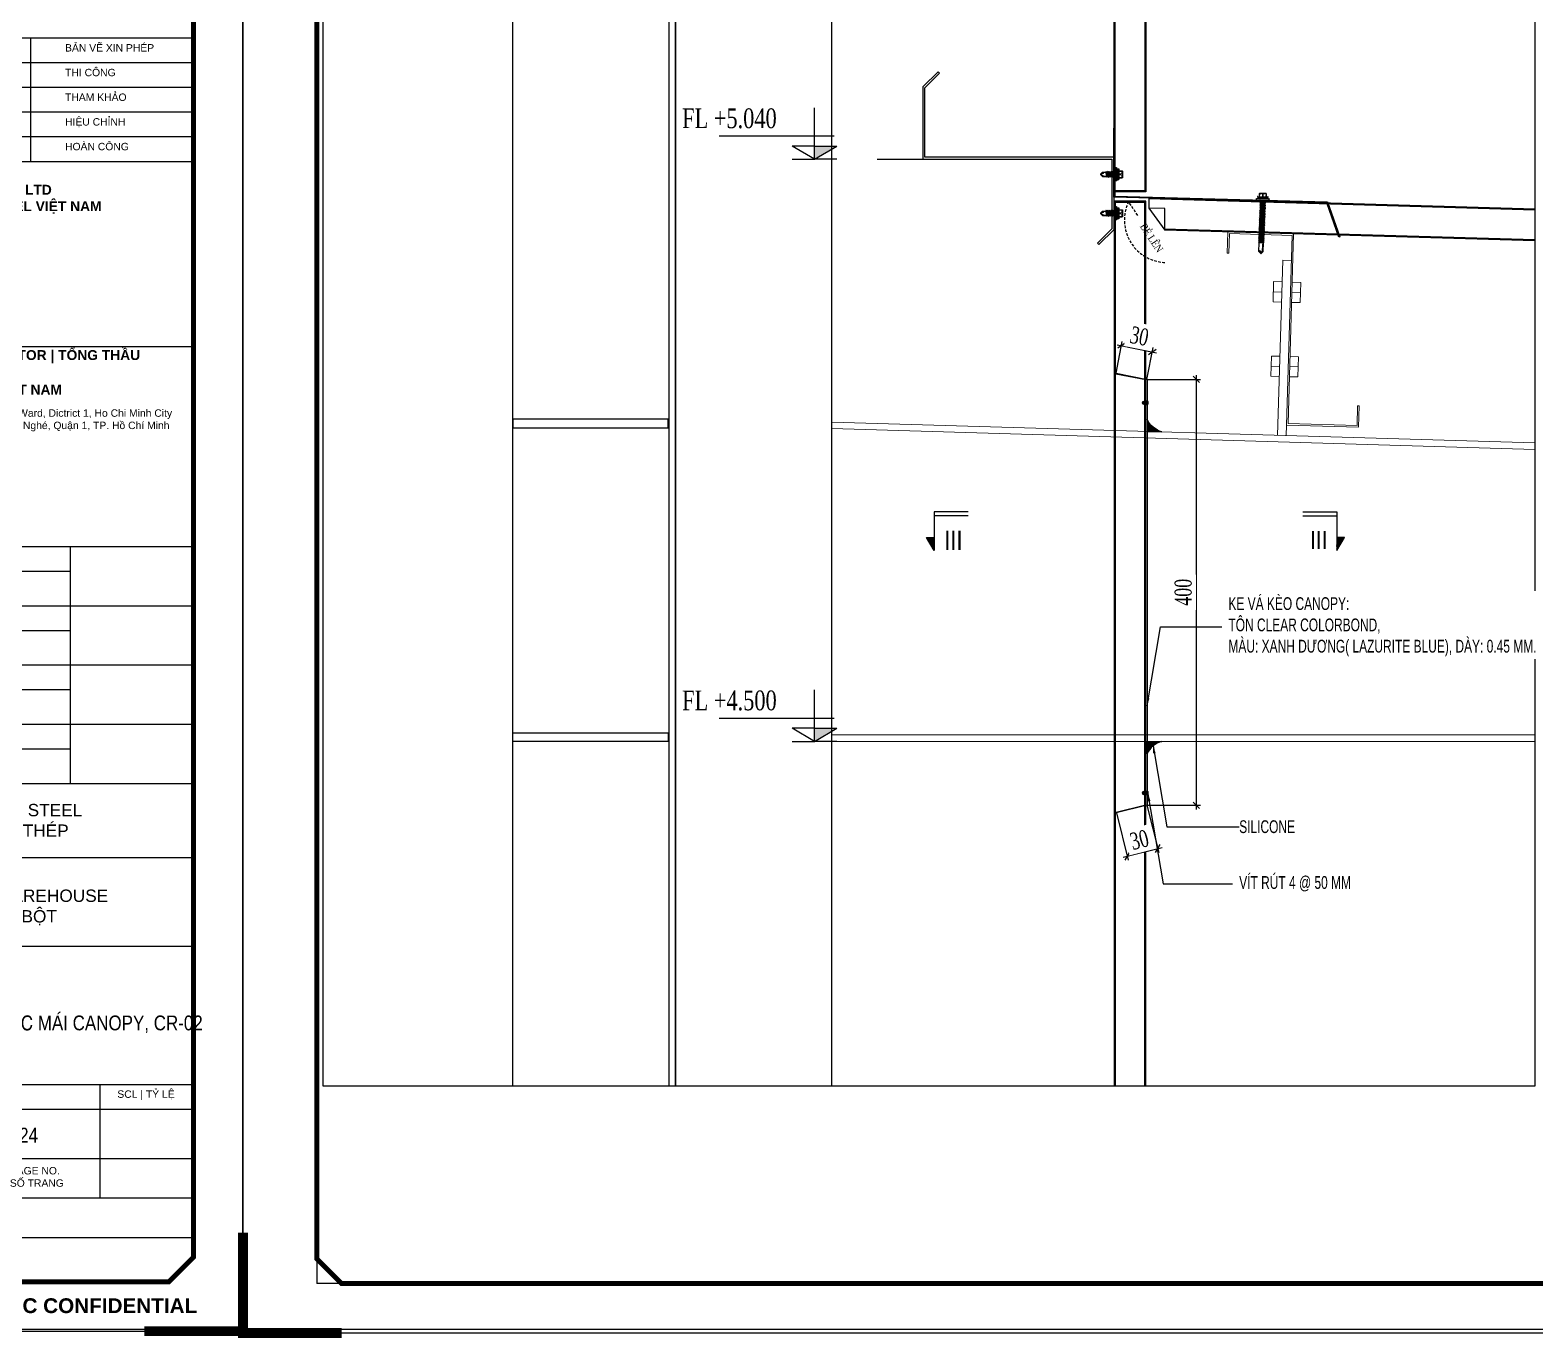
# Model space of a CAD drawing. Header units: inches. Extents: x 340055 to 349452, y -34649 to -30845.
# Drawn here: x 344817.4 to 345170.8, y -33308.4 to -33001.1 of the extents above; entities that cross this region are included whole.
import ezdxf
from ezdxf.enums import TextEntityAlignment as Align

# ---------------------------------------------------------------- set-up
doc = ezdxf.new("R2010")
doc.units = ezdxf.units.IN
doc.header["$MEASUREMENT"] = 0
for name, pattern in [('CENTER2', [28.575, 19.05, -3.175, 3.175, -3.175]), ('DASHED2', [9.525, 6.35, -3.175]), ('XKITLINE00', [0])]:
    doc.linetypes.add(name, pattern=pattern)
for name, color, linetype in [('0 @ 1', 7, 'Continuous'), ('1', 1, 'Continuous'), ('2', 2, 'Continuous'), ('250', 250, 'Continuous'), ('3', 3, 'Continuous'), ('6', 6, 'Continuous'), ('8', 8, 'Continuous'), ('flashing', 6, 'Continuous'), ('NET IN', 3, 'Continuous'), ('ROOFING', 4, 'Continuous'), ('STRUCTURE', 1, 'Continuous')]:
    doc.layers.add(name, color=color, linetype=linetype)
for name, color, linetype, lineweight in [('Bolt', 7, 'Continuous', 0), ('PART', 20, 'Continuous', 9), ('TEXT @ 1', 7, 'Continuous', 20), ('TL-TIILE BLOCK A2$0$TL-TITLE BLOCK - TEXT @ 1', 7, 'Continuous', 25), ('TL-TIILE BLOCK A2$0$TL-TITLE BLOCK 1', 7, 'Continuous', 50), ('TL-TIILE BLOCK A2$0$TL-TITLE BLOCK 2', 7, 'Continuous', 25)]:
    doc.layers.add(name, color=color, linetype=linetype, lineweight=lineweight)
doc.layers.add('Cover text', color=7, linetype='Continuous', true_color=0x52370f)
doc.styles.add('DIM', font='SIMPLEX.shx', dxfattribs={"width": 0.7, "bigfont": 'EXTFONT.shx'})
doc.styles.add('hx2', font='')
doc.styles.add('ST1', font='times.ttf', dxfattribs={"width": 0.7})
doc.styles.add('ST1H', font='vnshxh.shx', dxfattribs={"width": 0.7})
doc.styles.add('TIEU DE', font='', dxfattribs={"width": 0.8})
doc.styles.add('TL-TIILE BLOCK A2$0$MEP-TEXT T.BLOCK 1', font='arial.ttf', dxfattribs={"height": 1.5})
doc.styles.add('TL-TIILE BLOCK A2$0$MEP-TEXT T.BLOCK 2', font='arial.ttf')
doc.styles.add('TL-TIILE BLOCK A2$0$MEP-TEXT T.BLOCK 3', font='arial.ttf', dxfattribs={"height": 3})
doc.styles.add('vntimeh.shx', font='vntimeh.shx', dxfattribs={"width": 0.8, "bigfont": 'bigfont.shx'})
doc.styles.get('hx2').set_extended_font_data('.VnArial NarrowH')
doc.styles.get('TIEU DE').set_extended_font_data('.VnArial NarrowH')
doc.dimstyles.new('3', dxfattribs={"dimtxt": 3.5, "dimasz": 1.8, "dimexe": 1, "dimexo": 0, "dimgap": 1, "dimtad": 1, "dimdec": 0, "dimlfac": 3, "dimzin": 0, "dimdsep": 46, "dimtxsty": 'ST1H', "dimblk": 'OBLIQUE', "dimcen": 1, "dimdle": 1, "dimclrd": 8, "dimclre": 8, "dimclrt": 3, "dimadec": 0, "dimazin": 0, "dimtfac": 1, "dimtdec": 0, "dimtix": 1, "dimtofl": 0, "dimtmove": 1, "dimatfit": 3, "dimfxl": 0, "dimtolj": 1, "dimtzin": 0, "dimlwd": -1, "dimlwe": -1, "dimarcsym": 0})
doc.dimstyles.new('4', dxfattribs={"dimtxt": 4, "dimasz": 1.5, "dimexe": 1, "dimexo": 0, "dimgap": 1, "dimtad": 1, "dimdec": 0, "dimlfac": 4, "dimzin": 0, "dimdsep": 46, "dimtxsty": 'ST1', "dimblk": 'OBLIQUE', "dimcen": 1, "dimdle": 1, "dimclrd": 8, "dimclre": 8, "dimclrt": 3, "dimadec": 0, "dimazin": 0, "dimtfac": 1, "dimtdec": 0, "dimtix": 1, "dimtmove": 0, "dimatfit": 3, "dimfxl": 0, "dimtolj": 1, "dimtzin": 0, "dimlwd": -1, "dimlwe": -1, "dimarcsym": 0})

# ---------------------------------------------------------------- blocks, each defined once
blk = doc.blocks.new('A$C26A6701F')
at = {"layer": 'STRUCTURE', "color": 1, "linetype": 'Continuous'}
for p, q in [((1.07, 18.91), (2.93, 18.91)), ((0, 17.21), (1.33, 17.54)), ((0, 17.08), (0, 17.21)), ((0, 17.21), (4, 17.21)), ((4, 17.08), (0, 17.08)), ((3.94, 16.71), (0.06, 16.71)), ((0.4, 17.84), (3.6, 17.84)), ((0.4, 17.57), (1.2, 17.57)), ((0.93, 17.84), (0.93, 18.77)), ((0.97, 17.84), (1.03, 18.61)), ((1.12, 14.3), (2.9, 14.57)), ((1.39, 14.5), (1.12, 14.3)), ((1.12, 14.3), (1.38, 14.19)), ((1.13, 15.25), (2.9, 15.52)), ((1.39, 15.45), (1.13, 15.25)), ((1.13, 15.25), (1.39, 15.14)), ((1.13, 14.77), (2.9, 15.05)), ((1.39, 14.98), (1.13, 14.77)), ((1.13, 14.77), (1.39, 14.66)), ((1.19, 16.71), (1.14, 16.67)), ((1.14, 16.67), (1.4, 16.71)), ((1.14, 16.67), (1.4, 16.56)), ((1.14, 16.2), (2.91, 16.47)), ((1.4, 16.4), (1.14, 16.2)), ((1.14, 16.2), (1.39, 16.09)), ((1.14, 15.72), (2.91, 16)), ((1.4, 15.93), (1.14, 15.72)), ((1.14, 15.72), (1.39, 15.61)), ((1.2, 17.57), (2.8, 17.57)), ((1.33, 17.54), (1.33, 17.57)), ((1.33, 17.54), (2.67, 17.54)), ((1.38, 14.19), (2.72, 14.38)), ((1.38, 14.03), (1.38, 14.19)), ((1.39, 16.09), (2.73, 16.28)), ((1.39, 15.93), (1.39, 16.09)), ((1.39, 15.61), (2.73, 15.81)), ((2.7, 15.64), (1.39, 15.45)), ((1.39, 15.45), (1.39, 15.61)), ((1.39, 15.14), (2.73, 15.33)), ((2.7, 15.16), (1.39, 14.98)), ((1.39, 14.98), (1.39, 15.14)), ((1.39, 14.66), (2.73, 14.86)), ((2.7, 14.69), (1.39, 14.5)), ((1.39, 14.5), (1.39, 14.67)), ((2.7, 14.21), (1.39, 14.03)), ((1.4, 16.56), (2.42, 16.71)), ((2.71, 16.59), (1.4, 16.4)), ((1.4, 16.4), (1.4, 16.56)), ((2.71, 16.11), (1.4, 15.93)), ((1.91, 18.61), (1.97, 17.84)), ((2.04, 17.84), (2.1, 18.61)), ((2.67, 17.54), (2.67, 17.57)), ((2.67, 17.54), (4, 17.21)), ((2.7, 15.64), (2.7, 15.8)), ((2.7, 15.64), (2.9, 15.52)), ((2.7, 15.16), (2.7, 15.33)), ((2.7, 15.16), (2.9, 15.05)), ((2.7, 14.69), (2.7, 14.85)), ((2.7, 14.69), (2.9, 14.57)), ((2.7, 14.21), (2.7, 14.38)), ((2.7, 14.21), (2.9, 14.1)), ((2.71, 16.59), (2.71, 16.71)), ((2.71, 16.59), (2.91, 16.47)), ((2.71, 16.11), (2.71, 16.28)), ((2.71, 16.11), (2.91, 16)), ((2.72, 14.38), (2.9, 14.57)), ((2.73, 16.28), (2.91, 16.47)), ((2.73, 15.81), (2.91, 16)), ((2.73, 15.33), (2.9, 15.52)), ((2.73, 14.86), (2.9, 15.05)), ((2.8, 17.57), (3.6, 17.57)), ((2.97, 18.61), (3.04, 17.84)), ((3.07, 17.84), (3.07, 18.77)), ((4, 17.21), (4, 17.08)), ((1.08, 9.55), (2.86, 9.83)), ((1.34, 9.76), (1.08, 9.55)), ((1.08, 9.55), (1.34, 9.45)), ((1.09, 10.98), (2.86, 11.25)), ((1.35, 11.18), (1.09, 10.98)), ((1.09, 10.98), (1.35, 10.87)), ((1.09, 10.5), (2.86, 10.78)), ((1.35, 10.71), (1.09, 10.5)), ((1.09, 10.5), (1.35, 10.39)), ((1.09, 10.03), (2.86, 10.3)), ((1.35, 10.23), (1.09, 10.03)), ((1.09, 10.03), (1.34, 9.92)), ((1.1, 11.93), (2.88, 12.2)), ((1.36, 12.13), (1.1, 11.93)), ((1.1, 11.93), (1.36, 11.82)), ((1.1, 11.45), (2.87, 11.73)), ((1.36, 11.66), (1.1, 11.45)), ((1.1, 11.45), (1.36, 11.34)), ((1.11, 12.88), (2.89, 13.15)), ((1.38, 13.08), (1.11, 12.88)), ((1.11, 12.88), (1.37, 12.77)), ((1.11, 12.4), (2.88, 12.68)), ((1.37, 12.61), (1.11, 12.4)), ((1.11, 12.4), (1.37, 12.29)), ((1.12, 13.82), (2.9, 14.1)), ((1.39, 14.03), (1.12, 13.82)), ((1.12, 13.82), (1.38, 13.72)), ((1.12, 13.35), (2.89, 13.63)), ((1.38, 13.56), (1.12, 13.35)), ((1.12, 13.35), (1.38, 13.24)), ((1.34, 9.92), (2.68, 10.11)), ((2.65, 9.95), (1.34, 9.76)), ((1.34, 9.92), (1.34, 9.76)), ((1.34, 9.45), (2.68, 9.64)), ((2.65, 9.47), (1.34, 9.29)), ((1.34, 9.29), (1.34, 9.45)), ((2.66, 11.37), (1.35, 11.18)), ((1.35, 11.18), (1.36, 11.34)), ((1.35, 10.87), (2.69, 11.06)), ((2.66, 10.89), (1.35, 10.71)), ((1.35, 10.71), (1.35, 10.87)), ((1.35, 10.39), (2.69, 10.59)), ((2.66, 10.42), (1.35, 10.23)), ((1.35, 10.23), (1.35, 10.39)), ((2.68, 12.32), (1.36, 12.13)), ((1.36, 11.82), (2.7, 12.01)), ((2.67, 11.84), (1.36, 11.66)), ((1.36, 11.66), (1.36, 11.82)), ((1.36, 11.34), (2.7, 11.54)), ((1.37, 12.77), (2.71, 12.96)), ((2.68, 12.79), (1.37, 12.61)), ((1.37, 12.61), (1.37, 12.77)), ((1.37, 12.29), (2.71, 12.49)), ((1.37, 12.13), (1.37, 12.29)), ((1.38, 13.72), (2.72, 13.91)), ((2.69, 13.74), (1.38, 13.56)), ((1.38, 13.56), (1.38, 13.72)), ((1.38, 13.24), (2.72, 13.44)), ((2.69, 13.27), (1.38, 13.08)), ((1.38, 13.24), (1.38, 13.08)), ((2.65, 10.1), (2.65, 9.95)), ((2.65, 9.95), (2.86, 9.83)), ((2.65, 9.47), (2.65, 9.64)), ((2.65, 9.47), (2.85, 9.36)), ((2.66, 11.37), (2.67, 11.53)), ((2.66, 11.37), (2.86, 11.25)), ((2.66, 10.89), (2.67, 11.06)), ((2.66, 10.89), (2.86, 10.78)), ((2.66, 10.42), (2.66, 10.58)), ((2.66, 10.42), (2.86, 10.3)), ((2.67, 11.84), (2.67, 12.01)), ((2.67, 11.84), (2.87, 11.73)), ((2.68, 12.79), (2.68, 12.96)), ((2.68, 12.79), (2.88, 12.68)), ((2.68, 12.32), (2.68, 12.48)), ((2.68, 12.32), (2.88, 12.2)), ((2.68, 10.11), (2.86, 10.3)), ((2.68, 9.64), (2.86, 9.83)), ((2.69, 13.74), (2.69, 13.91)), ((2.69, 13.74), (2.89, 13.63)), ((2.69, 13.43), (2.69, 13.27)), ((2.69, 13.27), (2.89, 13.15)), ((2.69, 11.06), (2.86, 11.25)), ((2.69, 10.59), (2.86, 10.78)), ((2.7, 12.01), (2.88, 12.2)), ((2.7, 11.54), (2.87, 11.73)), ((2.71, 12.96), (2.89, 13.15)), ((2.71, 12.49), (2.88, 12.68)), ((2.72, 13.91), (2.9, 14.1)), ((2.72, 13.44), (2.89, 13.63)), ((1.03, 4.81), (2.81, 5.09)), ((1.29, 5.02), (1.03, 4.81)), ((1.03, 4.81), (1.29, 4.7)), ((1.04, 5.76), (2.81, 6.03)), ((1.3, 5.96), (1.04, 5.76)), ((1.04, 5.76), (1.3, 5.65)), ((1.04, 5.28), (2.81, 5.56)), ((1.3, 5.49), (1.04, 5.28)), ((1.04, 5.28), (1.29, 5.17)), ((1.05, 6.71), (2.83, 6.98)), ((1.31, 6.91), (1.05, 6.71)), ((1.05, 6.71), (1.31, 6.6)), ((1.05, 6.23), (2.82, 6.51)), ((1.31, 6.44), (1.05, 6.23)), ((1.05, 6.23), (1.31, 6.12)), ((1.06, 8.13), (2.84, 8.41)), ((1.33, 8.34), (1.06, 8.13)), ((1.06, 8.13), (1.32, 8.02)), ((1.06, 7.65), (2.83, 7.93)), ((1.32, 7.86), (1.06, 7.65)), ((1.06, 7.65), (1.32, 7.55)), ((1.06, 7.18), (2.83, 7.46)), ((1.32, 7.39), (1.06, 7.18)), ((1.06, 7.18), (1.32, 7.07)), ((1.07, 8.6), (2.84, 8.88)), ((1.33, 8.81), (1.07, 8.6)), ((1.07, 8.6), (1.33, 8.5)), ((1.08, 9.08), (2.85, 9.36)), ((1.34, 9.29), (1.08, 9.08)), ((1.08, 9.08), (1.34, 8.97)), ((1.29, 5.17), (2.63, 5.37)), ((2.6, 5.2), (1.29, 5.02)), ((1.29, 5.01), (1.29, 5.17)), ((1.29, 4.7), (2.63, 4.9)), ((2.6, 4.72), (1.29, 4.54)), ((2.61, 6.15), (1.3, 5.96)), ((1.3, 5.96), (1.31, 6.12)), ((1.3, 5.65), (2.64, 5.84)), ((2.61, 5.67), (1.3, 5.49)), ((1.3, 5.49), (1.3, 5.65)), ((2.63, 7.1), (1.31, 6.91)), ((1.31, 6.6), (2.65, 6.79)), ((2.62, 6.62), (1.31, 6.44)), ((1.31, 6.44), (1.31, 6.6)), ((1.31, 6.12), (2.64, 6.32)), ((1.32, 8.02), (2.66, 8.22)), ((2.63, 8.05), (1.32, 7.86)), ((1.32, 7.86), (1.32, 8.02)), ((1.32, 7.55), (2.66, 7.74)), ((2.63, 7.57), (1.32, 7.39)), ((1.32, 7.39), (1.32, 7.55)), ((1.32, 7.07), (2.66, 7.27)), ((1.32, 6.91), (1.32, 7.07)), ((2.64, 9), (1.33, 8.81)), ((1.33, 8.81), (1.34, 8.97)), ((1.33, 8.5), (2.67, 8.69)), ((2.64, 8.52), (1.33, 8.34)), ((1.33, 8.34), (1.33, 8.5)), ((1.34, 8.97), (2.67, 9.17)), ((2.6, 5.2), (2.61, 5.36)), ((2.6, 5.2), (2.81, 5.09)), ((2.6, 4.72), (2.6, 4.89)), ((2.6, 4.72), (2.8, 4.61)), ((2.61, 6.15), (2.62, 6.31)), ((2.61, 6.15), (2.81, 6.03)), ((2.61, 5.67), (2.61, 5.84)), ((2.61, 5.67), (2.81, 5.56)), ((2.62, 6.62), (2.62, 6.79)), ((2.62, 6.62), (2.82, 6.51)), ((2.63, 8.05), (2.63, 8.21)), ((2.63, 8.05), (2.83, 7.93)), ((2.63, 7.57), (2.63, 7.74)), ((2.63, 7.57), (2.83, 7.46)), ((2.63, 7.1), (2.63, 7.26)), ((2.63, 7.1), (2.83, 6.98)), ((2.63, 5.37), (2.81, 5.56)), ((2.63, 4.9), (2.81, 5.09)), ((2.64, 9), (2.64, 9.16)), ((2.64, 9), (2.84, 8.88)), ((2.64, 8.52), (2.64, 8.69)), ((2.64, 8.52), (2.84, 8.41)), ((2.64, 6.32), (2.82, 6.51)), ((2.64, 5.84), (2.81, 6.03)), ((2.65, 6.79), (2.83, 6.98)), ((2.66, 8.22), (2.84, 8.41)), ((2.66, 7.74), (2.83, 7.93)), ((2.66, 7.27), (2.83, 7.46)), ((2.67, 9.17), (2.85, 9.36)), ((2.67, 8.69), (2.84, 8.88)), ((1.02, 3.86), (2.8, 4.14)), ((1.28, 4.07), (1.02, 3.86)), ((1.02, 3.86), (1.28, 3.75)), ((1.28, 3.59), (1.02, 3.38)), ((1.02, 3.38), (2.31, 3.59)), ((1.02, 3.38), (1.28, 3.28)), ((1.03, 4.33), (2.8, 4.61)), ((1.29, 4.54), (1.03, 4.33)), ((1.03, 4.33), (1.28, 4.23)), ((1.27, 0.62), (1.28, 3.28)), ((1.27, 0.62), (1.41, 0.81)), ((1.27, 0.62), (1.88, 0.02)), ((1.28, 4.23), (2.62, 4.42)), ((2.62, 4.25), (1.28, 4.07)), ((1.28, 4.07), (1.28, 4.23)), ((1.28, 3.75), (2.62, 3.95)), ((1.28, 3.59), (1.28, 3.75)), ((2.35, 3.74), (1.28, 3.59)), ((1.28, 3.28), (2.21, 3.41)), ((1.29, 4.54), (1.29, 4.7)), ((1.67, 0.81), (1.98, 0.02)), ((1.96, 0.08), (2.26, 0.64)), ((1.98, 0.02), (2.6, 0.61)), ((2.38, 0.96), (2.56, 3.71)), ((2.62, 3.78), (2.52, 3.77)), ((2.52, 3.46), (2.61, 3.47)), ((2.54, 3.62), (2.79, 3.66)), ((2.6, 0.61), (2.61, 3.47)), ((2.61, 3.47), (2.79, 3.66)), ((2.62, 4.42), (2.8, 4.61)), ((2.62, 4.25), (2.62, 4.41)), ((2.8, 4.14), (2.62, 4.25)), ((2.62, 3.95), (2.8, 4.14)), ((2.62, 3.78), (2.62, 3.95)), ((2.79, 3.66), (2.62, 3.78))]:
    blk.add_line(p, q, dxfattribs=at)
for centre, major_axis, ratio, start_param, end_param in [((1.07, 18.77), (-0.0943, 0.0943), 1, -0.785398, 0.785398), ((2.93, 18.77), (-0.0943, 0.0943), 1, 3.926991, 5.497787), ((-1.11, 16.72), (-0.822, 0.822), 1, 3.915086, 4.236522), ((0.42, 17.71), (0.0956, 0.0956), 1, 0.954633, 3.757756), ((1.47, 18.04), (0.508, 0.508), 1, 0.131933, 1.438864), ((2.54, 18.04), (0.508, 0.508), 1, 0.131933, 1.438864), ((3.55, 17.71), (-0.1, 0.1), 1, 2.701137, 5.152845), ((5.1, 16.72), (-1.15, 0.17), 0.90746, -0.177273, 0.177273), ((1.54, 0.72), (0.111, 0.111), 1, 6.085329, 8.011019), ((1.93, 0.09), (0.0625, 0.0625), 1, 3.247504, 4.535451), ((1.82, 3.74), (0.363, 0.363), 1, 4.808661, 5.407478), ((1.79, 0.99), (0.416, 0.416), 1, 4.859665, 5.449971), ((2.44, 3.68), (0.0836, 0.0836), 1, 5.766736, 8.502032)]:
    blk.add_ellipse(centre, major_axis=major_axis, ratio=ratio, start_param=start_param, end_param=end_param, dxfattribs=at)
blk = doc.blocks.new('Short_Self_drilling')
at = {"layer": 'STRUCTURE', "color": 1, "linetype": 'Continuous'}
for p, q in [((6.4, 1.7), (-6.4, 1.7)), ((5.1, 3.8), (-5.1, 3.8)), ((-2.6, 2.9), (-5.1, 2.9)), ((-3.4, 3.8), (-3.4, 6.8)), ((3, 7.2), (-3, 7.2)), ((2.6, 2.9), (-2.6, 2.9)), ((-2.1, 2.8), (-2.1, 2.9)), ((6.3, 0), (0, 0)), ((2.2, 2.8), (2.2, 2.9)), ((2.2, -0.5), (2.2, 0)), ((5.1, 2.9), (2.6, 2.9)), ((3.4, 3.8), (3.4, 6.8)), ((3, -1.2), (-2.7, -0.2)), ((3, -2.7), (-2.7, -1.8)), ((3, -4.2), (-2.7, -3.3)), ((3, -5.8), (-2.7, -4.8)), ((3, -7.3), (-2.7, -6.3)), ((-1.9, -8), (-2.7, -7.9)), ((-2.1, -1.4), (-2.1, -0.9)), ((-2.1, -2.9), (-2.1, -2.4)), ((-2.1, -4.4), (-2.1, -3.9)), ((-2.1, -6), (-2.1, -5.4)), ((-2.1, -7.5), (-2.1, -7)), ((-2.1, -12.3), (-2.1, -8.5)), ((3, -8.8), (-1.1, -8.1)), ((2.1, -12.3), (2.1, -9.1)), ((2.2, -2), (2.2, -1.5)), ((2.2, -3.6), (2.2, -3)), ((2.2, -5.1), (2.2, -4.6)), ((2.2, -6.6), (2.2, -6.1)), ((2.2, -8.1), (2.2, -7.6))]:
    blk.add_line(p, q, dxfattribs=at)
blk.add_lwpolyline([(6.4, 1.3), (6.4, 1.7), (2.1, 2.8), (-2.1, 2.8), (-6.4, 1.7), (-6.4, 1.3)], close=True, dxfattribs=at)
for points in [[(-6.4, 1.3, -0.088869), (-6.3, 0), (0, 0)], [(-0.1, 3.8), (-0.3, 6.2, 0.338878), (-3.1, 6.2), (-3.3, 3.8)], [(3.3, 3.8), (3.1, 6.2, 0.338878), (0.3, 6.2), (0.1, 3.8)], [(2.1, -12.3), (0.2, -14.2, -0.333596), (-0.2, -14.2), (-2.1, -12.3)], [(-0.1, -14), (-1, -12.2, -0.148657), (-1.4, -11.2), (-2, -7.7, -0.815006), (-1.2, -7.8, 0.150833), (-0.8, -8.7)], [(2.1, -12.3), (1.7, -11.7, 0.52242), (0.9, -11.7), (-0.2, -14.2)]]:
    blk.add_lwpolyline(points, format="xyb", dxfattribs=at)
for points in [[(3, -1.2), (2.2, -1.5), (-2.1, -0.8), (-2.7, -0.2), (-2.4, 0)], [(3, -2.7), (2.2, -3), (-2.1, -2.4), (-2.7, -1.8), (-2.1, -1.4), (2.2, -2), (3, -2.7)], [(3, -4.2), (2.2, -4.6), (-2.1, -3.9), (-2.7, -3.3), (-2.1, -2.9), (2.2, -3.6), (3, -4.2)], [(3, -5.8), (2.2, -6.1), (-2.1, -5.4), (-2.7, -4.8), (-2.1, -4.4), (2.2, -5.1), (3, -5.8)], [(3, -7.3), (2.2, -7.6), (-2.1, -7), (-2.7, -6.3), (-2.1, -6), (2.2, -6.6), (3, -7.3)], [(-1.8, -8.5), (-2.1, -8.5), (-2.7, -7.9), (-2.1, -7.5), (-1.8, -7.5)], [(-1.3, -7.6), (2.2, -8.1), (3, -8.8)], [(-1.2, 0), (2.2, -0.5), (3, -1.2)], [(3, -8.8), (2.2, -9.1), (-0.8, -8.7)]]:
    blk.add_lwpolyline(points, dxfattribs=at)
for centre, radius, start, end in [((-5, 3.3), 0.455, 109.7949, 250.2674), ((-3, 6.8), 0.429, 90.0311, 180.0311), ((3, 6.8), 0.429, 0.0311, 90.0311), ((5.1, 3.3), 0.435, 279.7276, 80.3347), ((10, 0.2), 3.74, 162.2963, 182.6103)]:
    blk.add_arc(centre, radius, start, end, dxfattribs=at)
blk = doc.blocks.new('RIVET')
at = {"color": 8}
for p, q in [((-3.9, 1.1), (-4.2, 0)), ((-4.2, 0), (-3.9, -1.1)), ((-3.9, -1.1), (-3.9, 1.1)), ((-3.5, -1.3), (-3.5, 1.3)), ((-1, -1.2), (-1, 1.3)), ((-1, 1.3), (-0.1, 1.3)), ((0, 1.3), (0, 2.4)), ((0, -1.3), (0, 1.3)), ((0.1, 2.5), (0.1, 2.5)), ((0.1, 2.5), (0.7, 1.4)), ((0.1, -2.5), (0.1, 2.5)), ((0.7, 1.1), (0.7, -1.1)), ((0.9, 0.7), (0.7, 0.7)), ((0.9, -0.7), (0.9, 0.7)), ((-0.1, -1.2), (-1, -1.2)), ((0, -2.4), (0, -1.3)), ((0.7, -1.4), (0.1, -2.5)), ((0.1, -2.5), (0.1, -2.5)), ((0.9, -0.7), (0.7, -0.7))]:
    blk.add_line(p, q, dxfattribs=at)
for centre, radius, start, end in [((-3.4, 0.7), 0.634, 101.5667, 142.2309), ((-2.5, -0.1), 1.78, 64.6352, 125.2369), ((-0.9, 3), 1.71, 240.4783, 268.3625), ((-0.1, 1.3), 0.0625, 270, 0), ((0.1, 2.4), 0.0625, 90, 180), ((0.1, 2.4), 0.0625, 26.5651, 90), ((0.1, 1.1), 0.625, 0, 26.5651), ((5.4, 0.6), 4.45, 179.0778, 187.9518), ((5.8, -0.6), 4.85, 172.415, 180.5555), ((-3.4, -0.7), 0.634, 217.7691, 258.4333), ((-2.5, 0.1), 1.78, 234.7631, 295.3648), ((-0.9, -3), 1.71, 91.6375, 119.5217), ((-0.1, -1.3), 0.0625, 0, 90), ((0.1, -2.4), 0.0625, 180, 270), ((0.1, -2.4), 0.0625, 270, 333.4349), ((0.1, -1.1), 0.625, 333.4349, 0)]:
    blk.add_arc(centre, radius, start, end, dxfattribs=at)
blk = doc.blocks.new('cos')
at = {"color": 8}
for p, q in [((0, 0), (0, 7.82)), ((-3, 3.49), (14.52, 3.49)), ((0, 1.99), (-3.39, 1.99)), ((0, 0), (-3.39, 1.99)), ((0, 1.99), (3.39, 1.99)), ((0, 0), (3.39, 1.99))]:
    blk.add_line(p, q, dxfattribs=at)
at = {"color": 4}
for p in [(-3.39, 0), (3.39, 0)]:
    blk.add_line(p, (0, 0), dxfattribs=at)
at = {"color": 8}
blk.add_solid([(0, 0), (-3.39, 1.99), (0, 1.99)], dxfattribs=at)
at = {"layer": '3', "color": 3, "style": 'vntimeh.shx', "width": 0.75}
blk.add_attdef('DSD', (1.32, 4.73), '', height=3, dxfattribs=at)
blk = doc.blocks.new('_Oblique')
at = {"color": 0, "linetype": 'ByBlock', "lineweight": -2}
blk.add_line((-0.5, -0.5), (0.5, 0.5), dxfattribs=at)
blk = doc.blocks.new('*D568')
at = {"color": 8, "linetype": 'Continuous', "transparency": 16777216}
for p, q in [((345079.72, -33083.19), (345092.28, -33083.19)), ((345091.28, -33082.19), (345091.28, -33184.25)), ((345079.72, -33183.25), (345092.28, -33183.25))]:
    blk.add_line(p, q, dxfattribs=at)
at = {"layer": 'Defpoints', "color": 0, "transparency": 16777216}
for p in [(345079.72, -33083.19), (345079.72, -33183.25), (345091.28, -33183.25)]:
    blk.add_point(p, dxfattribs=at)
at = {"color": 8, "transparency": 16777216, "xscale": 1.5, "yscale": 1.5, "zscale": 1.5}
for p, rotation in [((345091.28, -33083.19), 90), ((345091.28, -33183.25), 270)]:
    blk.add_blockref('_Oblique', p, dxfattribs=dict(at, rotation=rotation))
at = {"color": 3, "transparency": 16777216, "insert": (345088.24, -33133.22), "char_height": 4, "attachment_point": 5, "rotation": 90, "style": 'ST1', "bg_fill": 3, "box_fill_scale": 1.25, "bg_fill_color": 256, "bg_fill_true_color": 13158600, "bg_fill_transparency": 0}
blk.add_mtext('\\A1;400', dxfattribs=at)
blk = doc.blocks.new('*D569')
at = {"color": 8, "linetype": 'Continuous', "transparency": 16777216}
for p, q in [((345072.46, -33081.77), (345073.92, -33074.32)), ((345072.75, -33075.11), (345081.97, -33076.92)), ((345079.72, -33083.19), (345081.18, -33075.74))]:
    blk.add_line(p, q, dxfattribs=at)
at = {"layer": 'Defpoints', "color": 0, "transparency": 16777216}
for p in [(345072.46, -33081.77), (345079.72, -33083.19)]:
    blk.add_point(p, dxfattribs=at)
at = {"color": 8, "transparency": 16777216, "xscale": 1.5, "yscale": 1.5, "zscale": 1.5}
for p, rotation in [((345073.73, -33075.3), 168.9127348940181), ((345080.99, -33076.72), 348.9127348940181)]:
    blk.add_blockref('_Oblique', p, dxfattribs=dict(at, rotation=rotation))
at = {"color": 3, "transparency": 16777216, "insert": (345077.94, -33073.04), "char_height": 4, "attachment_point": 5, "rotation": 348.9127, "style": 'ST1', "bg_fill": 3, "box_fill_scale": 1.25, "bg_fill_color": 256, "bg_fill_true_color": 13158600, "bg_fill_transparency": 0}
blk.add_mtext('\\A1;30', dxfattribs=at)
at = {"layer": 'Defpoints', "color": 0, "transparency": 16777216}
blk.add_point((345080.99, -33076.72), dxfattribs=at)
blk = doc.blocks.new('*D570')
at = {"color": 8, "linetype": 'Continuous', "transparency": 16777216}
for p, q in [((345079.72, -33183.25), (345082.52, -33194.38)), ((345072.52, -33185.06), (345075.32, -33196.19)), ((345074.1, -33195.47), (345083.25, -33193.17))]:
    blk.add_line(p, q, dxfattribs=at)
at = {"layer": 'Defpoints', "color": 0, "transparency": 16777216}
for p in [(345079.72, -33183.25), (345072.52, -33185.06)]:
    blk.add_point(p, dxfattribs=at)
at = {"color": 8, "transparency": 16777216, "xscale": 1.5, "yscale": 1.5, "zscale": 1.5}
for p, rotation in [((345075.07, -33195.22), 194.1187147650911), ((345082.28, -33193.41), 14.11871476509111)]:
    blk.add_blockref('_Oblique', p, dxfattribs=dict(at, rotation=rotation))
at = {"color": 3, "transparency": 16777216, "insert": (345077.94, -33191.38), "char_height": 4, "attachment_point": 5, "rotation": 14.1187, "style": 'ST1', "bg_fill": 3, "box_fill_scale": 1.25, "bg_fill_color": 256, "bg_fill_true_color": 13158600, "bg_fill_transparency": 0}
blk.add_mtext('\\A1;30', dxfattribs=at)
at = {"layer": 'Defpoints', "color": 0, "transparency": 16777216}
blk.add_point((345082.28, -33193.41), dxfattribs=at)
blk = doc.blocks.new('MC')
at = {"layer": '2'}
h = blk.add_hatch(dxfattribs=at)
h.set_pattern_fill('ANSI31', color=256, style=0)
h.paths.add_polyline_path([(-113.47, 4283.2), (-115.93, 4283.2), (-113.47, 4279.14)])
for p, q in [((-102.86, 4291.26), (-113.47, 4291.26)), ((-113.47, 4291.26), (-113.47, 4279.14)), ((-102.86, 4290.02), (-113.47, 4290.02)), ((-113.47, 4279.14), (-115.93, 4283.2)), ((-115.93, 4283.2), (-113.47, 4283.2))]:
    blk.add_line(p, q, dxfattribs=at)
blk = doc.blocks.new('*U133')
at = {"layer": '2'}
h = blk.add_hatch(dxfattribs=at)
h.set_pattern_fill('ANSI31', color=256, scale=0.666667, angle=-90, style=0)
h.set_pattern_definition([(315, (-2846.55065, -266.84124), (0.058925565, 0.058925565), [])])
h.paths.add_polyline_path([(8.92, -191.19), (8.92, -189.55), (6.21, -191.19)])
for p, q in [((6.21, -191.19), (8.92, -189.55)), ((14.29, -191.19), (6.21, -191.19)), ((8.92, -189.55), (8.92, -191.19)), ((13.46, -198.27), (13.46, -191.19)), ((14.29, -198.27), (14.29, -191.19))]:
    blk.add_line(p, q, dxfattribs=at)
at = {"layer": '1', "xscale": -0.6666666666660603, "yscale": 0.6666666666660603, "zscale": 0.6666666666660603, "rotation": 270}
blk.add_blockref('MC', (-2846.55, -199.57), dxfattribs=at)
at = {"style": 'hx2'}
for tag, p in [('A', (10.34, -197.1)), ('B', (10.28, -273.28))]:
    blk.add_attdef(tag, text='', height=4, dxfattribs=at).set_placement(p, align=Align.CENTER)
blk = doc.blocks.new('kt kien truc 1')
at = {"layer": 'Defpoints'}
for p in [(15, 15), (20, 10)]:
    blk.add_line(p, (15, 10), dxfattribs=at)
at = {"layer": 'Defpoints', "color": 8}
blk.add_lwpolyline([(0, 0), (594, 0), (594, 420), (0, 420)], close=True, dxfattribs=at)
at = {"layer": 'Defpoints', "color": 8, "const_width": 2}
for points in [[(0, 20), (0, 0), (20, 0)], [(594, 20), (594, 0), (574, 0)]]:
    blk.add_lwpolyline(points, dxfattribs=at)
at = {"layer": 'TL-TIILE BLOCK A2$0$TL-TITLE BLOCK 1', "const_width": 1}
blk.add_lwpolyline([(20, 10), (579, 10), (584, 15), (584, 405), (579, 410), (20, 410), (15, 405), (15, 15)], close=True, dxfattribs=at)
at = {"layer": 'TL-TIILE BLOCK A2$0$TL-TITLE BLOCK 2'}
for p, q in [((584, 262), (509, 262)), ((551, 262), (551, 237)), ((584, 257), (509, 257)), ((584, 252), (509, 252)), ((584, 247), (509, 247)), ((584, 242), (509, 242)), ((509, 237), (584, 237)), ((509, 199.5), (584, 199.5)), ((509, 159), (584, 159)), ((559, 159), (559, 111)), ((509, 154), (559, 154)), ((509, 147), (584, 147)), ((509, 142), (559, 142)), ((509, 135), (584, 135)), ((509, 130), (559, 130)), ((509, 123), (584, 123)), ((509, 118), (559, 118)), ((509, 111), (584, 111)), ((509, 96), (584, 96)), ((509, 78), (584, 78)), ((509, 50), (584, 50)), ((565, 50), (565, 27)), ((509, 45), (584, 45)), ((509, 35), (584, 35)), ((509, 27), (584, 27)), ((509, 19), (584, 19))]:
    blk.add_line(p, q, dxfattribs=at)
at = {"layer": '0 @ 1', "insert": (536.78, 6.67), "char_height": 3, "attachment_point": 1, "style": 'TL-TIILE BLOCK A2$0$MEP-TEXT T.BLOCK 3'}
blk.add_mtext_dynamic_manual_height_columns('\\pt15;{\\fArial|b1|i0|c0|p34;TIALOC CONFIDENTIAL}', width=49.3859, gutter_width=12.5, heights=[0], dxfattribs=at)
at = {"layer": 'TEXT @ 1', "char_height": 2.5, "attachment_point": 1, "style": 'TL-TIILE BLOCK A2$0$MEP-TEXT T.BLOCK 1'}
for s, width, insert in [('\\pi10.02899;{\\C1;STUCTURE STEEL \\P\\pi12.90587;KẾT CẤU THÉP}', 50.8254, (520.39, 106.84)), ('\\pi10.78205;{\\C1;POWDER WAREHOUSE\\P     KHU SƠN BỘT}', 64.0147, (516.35, 89.49))]:
    blk.add_mtext_dynamic_manual_height_columns(s, width=width, gutter_width=15, heights=[0], dxfattribs=dict(at, insert=insert))
at = {"layer": 'TL-TIILE BLOCK A2$0$TL-TITLE BLOCK - TEXT @ 1', "attachment_point": 1}
for s, width, heights, insert, char_height, style in [('BẢN VẼ XIN PHÉP', 44.9946, [0], (557.97, 260.79), 1.5, 'TL-TIILE BLOCK A2$0$MEP-TEXT T.BLOCK 1'), ('THI CÔNG', 44.9946, [0], (557.97, 255.79), 1.5, 'TL-TIILE BLOCK A2$0$MEP-TEXT T.BLOCK 1'), ('THAM KHẢO', 44.9946, [0], (557.97, 250.79), 1.5, 'TL-TIILE BLOCK A2$0$MEP-TEXT T.BLOCK 1'), ('HIỆU CHỈNH', 44.9946, [1.55], (557.97, 245.79), 1.5, 'TL-TIILE BLOCK A2$0$MEP-TEXT T.BLOCK 1'), ('HOÀN CÔNG', 44.9946, [0], (557.97, 240.79), 1.5, 'TL-TIILE BLOCK A2$0$MEP-TEXT T.BLOCK 1'), ('\\pi5.64586;{\\fArial|b1|i0|c0|p34;AKZO NOBEL VIETNAM CO., LTD\\PCÔNG TY TNHH AKZO NOBEL VIỆT NAM}', 66.5482, [0], (505.09, 232.29), 2, 'TL-TIILE BLOCK A2$0$MEP-TEXT T.BLOCK 2'), ('{\\fArial|b1|i0|c0|p34;DESIGN & BUILD CONTRACTOR | TỔNG THẦU}', 66.5482, [0], (510.78, 198.79), 2, 'TL-TIILE BLOCK A2$0$MEP-TEXT T.BLOCK 2'), ('{\\fArial|b1|i0|c0|p34;CÔNG TY TNHH TIALOC VIỆT NAM}', 66.5482, [0], (510.78, 191.79), 2, 'TL-TIILE BLOCK A2$0$MEP-TEXT T.BLOCK 2'), ('ADD:^I37 Ton Duc Thang Str, Ben Nghe Ward, Dictrict 1, Ho Chi Minh City ', 70.4569, [0], (510.78, 186.79), 1.5, 'TL-TIILE BLOCK A2$0$MEP-TEXT T.BLOCK 1'), ('Địa chỉ: 37 Tôn Đức Thắng, phường Bến Nghé, Quận 1, TP. Hồ Chí Minh', 70.522, [0], (510.78, 184.29), 1.5, 'TL-TIILE BLOCK A2$0$MEP-TEXT T.BLOCK 1'), ('SCL | TỶ LỆ', 37.618, [0], (568.56, 48.79), 1.5, 'TL-TIILE BLOCK A2$0$MEP-TEXT T.BLOCK 1'), ('SỐ TRANG', 31.0296, [0], (546.78, 30.77), 1.5, 'TL-TIILE BLOCK A2$0$MEP-TEXT T.BLOCK 1'), ('PAGE NO.', 21.1246, [0], (546.78, 33.27), 1.5, 'TL-TIILE BLOCK A2$0$MEP-TEXT T.BLOCK 1')]:
    blk.add_mtext_dynamic_manual_height_columns(s, width=width, gutter_width=15, heights=heights, dxfattribs=dict(at, insert=insert, char_height=char_height, style=style))

msp = doc.modelspace()

# ---------------------------------------------------------------- hatches: boundary and pattern name
at = {"true_color": 0x2cc9bc}
for points in [[(345083.2197, -33095.4435), (345079.7204, -33095.4435), (345079.7204, -33092.5367, 0.21382463)], [(345083.2197, -33168.2468), (345079.7204, -33168.2468), (345079.7204, -33171.1536, -0.21382463)]]:
    msp.add_hatch(color=132, dxfattribs=at).paths.add_polyline_path(points)

# ---------------------------------------------------------------- linework, layer by layer
at = {"color": 8, "linetype": 'CENTER2'}
msp.add_line((345016.3326, -33031.4718), (345031.8022, -33031.4718), dxfattribs=at)
at = {"color": 9, "linetype": 'XKITLINE00', "lineweight": 0}
for p, q in [((345111.613, -33055.181), (345110.3938, -33096.3519)), ((345113.6092, -33055.2401), (345111.613, -33055.181)), ((345170.8389, -33098.1421), (345005.7255, -33093.252)), ((345005.7255, -33093.252), (345005.7255, -33168.2468)), ((345005.7255, -33094.7505), (345170.8389, -33099.6405)), ((345112.3899, -33096.411), (345112.4638, -33093.9185)), ((345170.8389, -33166.749), (345005.7255, -33166.749)), ((345005.7255, -33168.2468), (345170.8389, -33168.2468))]:
    msp.add_line(p, q, dxfattribs=at)
at = {"color": 8}
for points in [[(344886.1699, -32897.6427), (345170.8389, -32897.6427), (345170.8389, -33249.2225), (344886.1699, -33249.2225)], [(344967.4755, -32897.6427), (344968.9755, -32897.6427), (344968.9755, -33249.2225), (344967.4755, -33249.2225)]]:
    msp.add_lwpolyline(points, close=True, dxfattribs=at)
at = {"color": 94}
msp.add_lwpolyline([(345027.0955, -33014.4718), (345027.0955, -33031.4718), (345071.4956, -33031.4718), (345071.4956, -33047.8), (345068.0992, -33051.1964), (345068.4351, -33051.5323), (345071.9706, -33047.9968), (345071.9706, -33030.9968), (345027.5705, -33030.9968), (345027.5705, -33014.6685), (345030.9669, -33011.2721), (345030.631, -33010.9362)], close=True, dxfattribs=at)
at = {"color": 3, "linetype": 'DASHED2', "ltscale": 0.1}
msp.add_lwpolyline([(345077.5536, -33044.6843), (345075.3981, -33041.4443, 0.5489642), (345084.2199, -33055.7303)], format="xyb", dxfattribs=at)
at = {"color": 132, "true_color": 0x2cc9bc}
for points in [[(345079.7204, -33092.5367), (345079.7204, -33095.4435), (345083.2167, -33095.547, -0.21083411)], [(345079.7204, -33171.1536), (345079.7204, -33168.2468), (345083.2197, -33168.2468, 0.21382463)]]:
    msp.add_lwpolyline(points, format="xyb", close=True, dxfattribs=at)
at = {"layer": '3'}
for p, q in [((345170.8389, -33043.1747), (345080.1163, -33040.5079)), ((345170.8389, -33043.4248), (345080.1163, -33040.758)), ((345170.8389, -33050.4279), (345083.6906, -33047.8661)), ((345170.8389, -33050.678), (345083.8769, -33048.1217))]:
    msp.add_line(p, q, dxfattribs=at)
for points in [[(345079.4704, -32897.6427), (345079.4704, -33039.1407), (345071.9706, -33039.1407), (345071.9706, -32897.6427)], [(345079.2204, -32897.6427), (345079.2204, -33038.8907), (345072.2206, -33038.8907), (345072.2206, -32897.6427)], [(345079.4704, -33249.2225), (345079.4704, -33041.3602), (345071.9706, -33041.3602), (345071.9706, -33249.2225)], [(345079.2204, -33249.2225), (345079.2204, -33041.6102), (345072.2206, -33041.6102), (345072.2206, -33249.2225)]]:
    msp.add_lwpolyline(points, dxfattribs=at)
at = {"layer": '6', "ltscale": 10}
msp.add_lwpolyline([(345079.7204, -33099.0845), (345079.7204, -33183.2468), (345072.5164, -33185.0588), (345072.4576, -33184.8501), (345079.4704, -33183.1425), (345079.4704, -33099.0845), (345079.4704, -33083.2977), (345072.4056, -33081.9803), (345072.4644, -33081.7716), (345079.7204, -33083.1935)], close=True, dxfattribs=at)
at = {"layer": '8'}
for p, q in [((344930.7255, -33249.2225), (344930.7255, -32897.6427)), ((344967.4755, -33249.2225), (344967.4755, -32897.6427)), ((344968.9755, -33249.2225), (344968.9755, -32897.6427)), ((345005.7255, -33249.2225), (345005.7255, -32897.6427))]:
    msp.add_line(p, q, dxfattribs=at)
for points in [[(344930.7255, -33094.5621), (344967.2255, -33094.5621), (344967.2255, -33092.5621), (344930.7255, -33092.5621)], [(344930.7255, -33166.2468), (344967.2255, -33166.2468), (344967.2255, -33168.2468), (344930.7255, -33168.2468)]]:
    msp.add_lwpolyline(points, close=True, dxfattribs=at)
at = {"layer": 'Bolt', "linetype": 'XKITLINE00', "lineweight": 0}
for p, q in [((345109.4654, -33060.237), (345109.325, -33064.9779)), ((345111.4616, -33060.2962), (345109.4654, -33060.237)), ((345115.8282, -33060.4255), (345113.832, -33060.3664)), ((345115.6878, -33065.1664), (345115.8282, -33060.4255)), ((345111.3914, -33062.6666), (345109.3952, -33062.6075)), ((345115.758, -33062.7959), (345113.7618, -33062.7368)), ((345111.3212, -33065.0371), (345109.325, -33064.9779)), ((345115.6878, -33065.1664), (345113.6916, -33065.1073)), ((345108.9481, -33077.7035), (345108.8077, -33082.4444)), ((345110.9443, -33077.7626), (345108.9481, -33077.7035)), ((345115.3109, -33077.8919), (345113.3147, -33077.8328)), ((345115.1705, -33082.6328), (345115.3109, -33077.8919)), ((345110.8741, -33080.1331), (345108.8779, -33080.074)), ((345115.2407, -33080.2624), (345113.2445, -33080.2033)), ((345110.8039, -33082.5035), (345108.8077, -33082.4444)), ((345115.1705, -33082.6328), (345113.1743, -33082.5737))]:
    msp.add_line(p, q, dxfattribs=at)
at = {"layer": 'flashing'}
msp.add_lwpolyline([(345072.1955, -33024.2094), (345072.1955, -33040.1497), (345122.1205, -33041.5055), (345124.9925, -33049.6856), (345124.7616, -33049.7723), (345121.932, -33041.7379), (345071.9455, -33040.3512), (345071.9455, -33024.2094)], close=True, dxfattribs=at)
at = {"layer": 'NET IN'}
msp.add_lwpolyline([(344178.5705, -32819.8165), (344867.3504, -32819.8165), (344867.3504, -33306.4171), (344178.5705, -33306.4171)], close=True, dxfattribs=at)
at = {"layer": 'PART', "color": 94, "linetype": 'XKITLINE00', "lineweight": 0}
for p, q in [((345098.6979, -33048.5577), (345098.5501, -33053.5481)), ((345114.1682, -33049.0159), (345098.6979, -33048.5577)), ((345098.9244, -33053.5592), (345099.0611, -33048.9431)), ((345099.0611, -33048.9431), (345113.7828, -33049.3791)), ((345113.7828, -33049.3791), (345112.4638, -33093.9185)), ((345112.8491, -33093.5553), (345114.1682, -33049.0159)), ((345098.5501, -33053.5481), (345098.9244, -33053.5592)), ((345129.2047, -33089.4195), (345129.068, -33094.0356)), ((345129.579, -33089.4306), (345129.2047, -33089.4195)), ((345129.4312, -33094.421), (345129.579, -33089.4306)), ((345112.4638, -33093.9185), (345129.4312, -33094.421)), ((345129.068, -33094.0356), (345112.8491, -33093.5553))]:
    msp.add_line(p, q, dxfattribs=at)
at = {"layer": 'ROOFING', "color": 3}
msp.add_lwpolyline([(345080.1163, -33040.5079), (345080.1163, -33042.9635), (345083.8769, -33048.1217), (345083.8769, -33043.0727), (345080.1163, -33042.9635)], dxfattribs=at)

# ---------------------------------------------------------------- block references
at = {"color": 1, "extrusion": (0, 0, -1), "xscale": 0.2399999999601273, "yscale": 0.2399999999601273, "zscale": -0.2399999999999999, "rotation": 89.96887255635626}
for p in [(-345072.2297, -33035.039), (-345072.2297, -33044.1902)]:
    msp.add_blockref('Short_Self_drilling', p, dxfattribs=at)
at = {"color": 9, "linetype": 'Continuous', "extrusion": (-1.52348e-10, -5.24717e-09, 1), "xscale": 0.7500000002460779, "yscale": 0.7500000002460779, "zscale": 0.7500000002460779, "rotation": 358.3369215981627}
msp.add_blockref('A$C26A6701F', (345105.0463, -33053.5762, 0.0001), dxfattribs=at)
at = {"layer": '250'}
ref = msp.add_blockref('cos', (345001.6252, -33031.4718), dxfattribs=dict(at, xscale=-1.544952392578125, yscale=1.544952392578125, zscale=1.544952392578125))
ref.add_attrib('DSD', ' FL +5.040', (344969.2133, -33024.1661), dxfattribs={"layer": '3', "color": 3, "height": 4.63486, "style": 'vntimeh.shx', "width": 0.75})
ref = msp.add_blockref('cos', (345001.6252, -33168.2468), dxfattribs=dict(at, xscale=-1.544952392578125, yscale=1.544952392578125, zscale=1.544952392578125))
ref.add_attrib('DSD', ' FL +4.500', (344969.2133, -33160.9411), dxfattribs={"layer": '3', "color": 3, "height": 4.63486, "style": 'vntimeh.shx', "width": 0.75})
at = {"layer": '3'}
ref = msp.add_blockref('kt kien truc 1', (344178.5705, -33306.8326), dxfattribs=dict(at, xscale=1.159562065285868, yscale=1.159562065285868, zscale=1.159562065285868))
ref.add_attrib('TENBANVE', 'CHI TIÕT: KE CHIA N¦íC M¸I CANOPY, CR-02', dxfattribs={"layer": 'Cover text', "ltscale": 0.5, "height": 3.478686, "style": 'TIEU DE'}).set_placement((344814.076, -33234.3998), align=Align.MIDDLE_CENTER)
ref.add_attrib('STT', 'CPT-AKZ-02-TD-024', dxfattribs={"layer": 'Cover text', "ltscale": 0.5, "height": 3.478686, "style": 'TIEU DE'}).set_placement((344800.5134, -33260.7671), align=Align.MIDDLE_CENTER)
at = {"layer": 'flashing', "color": 0, "ltscale": 500, "xscale": -0.2499999999417923, "yscale": 0.2500000000291038, "zscale": 0.2500000000291038, "rotation": 180}
for p in [(345079.7204, -33088.6966), (345079.7204, -33180.3766)]:
    msp.add_blockref('RIVET', p, dxfattribs=at)

# ---------------------------------------------------------------- texts
at = {"layer": '2', "color": 92, "linetype": 'Continuous', "insert": (345078.6658, -33046.744), "char_height": 1.6875, "attachment_point": 4, "rotation": 303.63441, "style": 'DIM'}
msp.add_mtext('\\A1;{\\Fvntimeh|c0;\\W0.9;\\T0.95;\\C3;BÎ L£N}', dxfattribs=at)

# ---------------------------------------------------------------- next in the draw order: texts
at = {"layer": '3', "insert": (345101.3804, -33188.3122), "char_height": 3, "attachment_point": 4, "style": 'ST1H', "bg_fill": 2}
msp.add_mtext('\\A1;silicone', dxfattribs=at)

# ---------------------------------------------------------------- next in the draw order: dimensions: what is measured, and where the dimension line sits
at = {"color": 8}
dim = msp.add_linear_dim(base=(345091.2788, -33183.2468), p1=(345079.7204, -33083.1935), p2=(345079.7204, -33183.2468), angle=90, dimstyle='4', dxfattribs=at)
dim.commit()
dim.dimension.update_dxf_attribs({"geometry": '*D568', "text_midpoint": (345088.2441, -33133.2201)})

# ---------------------------------------------------------------- next in the draw order: block references
ref = msp.add_blockref('*U133', (344814.6624, -33130.4092), dxfattribs=dict(xscale=1.125, yscale=1.125, zscale=1.125, rotation=90))
ref.add_attrib('B', 'III', dxfattribs={"height": 4.24381, "style": 'hx2'}).set_placement((345122.1004, -33118.843), align=Align.TOP_RIGHT)
ref.add_attrib('A', 'III', dxfattribs={"height": 4.5, "style": 'hx2'}).set_placement((345036.3968, -33118.7806), align=Align.TOP_RIGHT)

# ---------------------------------------------------------------- next in the draw order: dimensions: what is measured, and where the dimension line sits
for p1, p2, distance, picture, middle in [((345072.4644, -33081.7716), (345079.7204, -33083.1935), 6.5918, '*D569', (345077.9436, -33073.0358)), ((345072.5164, -33185.0588), (345079.7204, -33183.2468), -10.4819, '*D570', (345077.935, -33191.3751))]:
    dim = msp.add_aligned_dim(p1=p1, p2=p2, distance=distance, dimstyle='4', dxfattribs=at)
    dim.commit()
    dim.dimension.update_dxf_attribs({"geometry": picture, "text_midpoint": middle})

# ---------------------------------------------------------------- next in the draw order: leaders
at = {"color": 9}
msp.add_leader([(345079.7204, -33159.8602), (345082.8803, -33141.3307), (345098.8449, -33141.3307)], dimstyle='3', override={"dimgap": 1, "dimtad": 0}, dxfattribs=at)

# ---------------------------------------------------------------- next in the draw order: texts
at = {"layer": '3', "insert": (345098.8449, -33141.3307), "char_height": 3, "attachment_point": 4, "style": 'ST1H', "bg_fill": 2}
msp.add_mtext('\\A1;ke V¸ KÌO CANOPY: \\Pt«n CLEAR COLORBOND, \\Pmµu: Xanh d\xad¬ng( Lazurite blue), dµy: 0.45 mm.', dxfattribs=at)

# ---------------------------------------------------------------- next in the draw order: leaders
at = {"color": 9}
for points in [[(345081.157, -33169.2729), (345084.3645, -33188.3122), (345101.3804, -33188.3122)], [(345079.9498, -33180.5485), (345083.5218, -33201.7083), (345101.3804, -33201.7083)]]:
    msp.add_leader(points, dimstyle='3', override={"dimgap": 1, "dimtad": 0}, dxfattribs=at)

# ---------------------------------------------------------------- next in the draw order: texts
at = {"layer": '3', "insert": (345101.3804, -33201.7083), "char_height": 3, "attachment_point": 4, "style": 'ST1H', "bg_fill": 2}
msp.add_mtext('\\A1;vÝt rót 4 @ 50 mm', dxfattribs=at)

# ---------------------------------------------------------------- next in the draw order: linework, layer by layer
at = {"layer": 'NET IN'}
msp.add_lwpolyline([(344867.3504, -32819.8165), (345556.1302, -32819.8165), (345556.1302, -33306.4171), (344867.3504, -33306.4171)], close=True, dxfattribs=at)

# ---------------------------------------------------------------- next in the draw order: block references
at = {"layer": '3', "xscale": 1.159562065285868, "yscale": 1.159562065285868, "zscale": 1.159562065285868}
msp.add_blockref('kt kien truc 1', (344867.3504, -33307.2481), dxfattribs=at)

doc.saveas('drawing.dxf')
